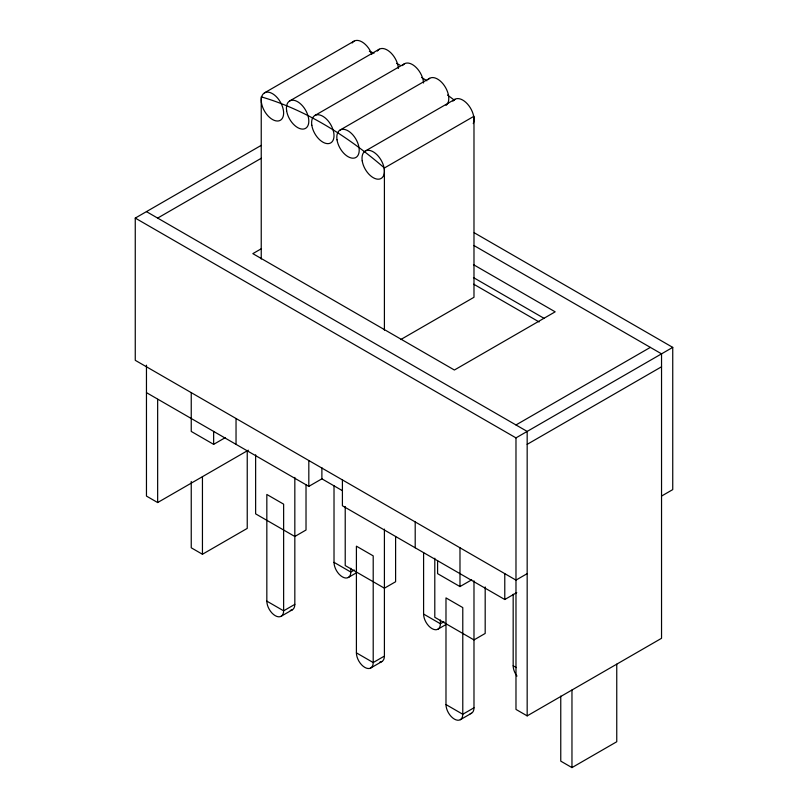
<?xml version="1.0" encoding="UTF-8"?>
<svg xmlns="http://www.w3.org/2000/svg" width="808" height="808" viewBox="0 0 808 808"><rect width="100%" height="100%" fill="white"/><g stroke="black" fill="none" stroke-linecap="round" stroke-linejoin="round"><path stroke-width="1.21" d="M264.509 92.849L354.096 41.137M289.708 100.929L379.285 49.217M527.17 573.65L515.979 580.114L135.259 360.317L135.259 218.089L261.166 145.4M314.898 115.473L404.485 63.761M157.651 218.089L261.439 158.166M340.097 130.027L429.674 78.305M365.287 151.035L454.874 99.313M261.236 259.025L261.236 96.869A359.106 207.333 60 0 1 384.406 167.983L473.983 116.261L473.983 297.283L400.788 339.542M261.499 248.642L252.833 253.641L454.389 370.014L555.167 311.827L473.458 264.65M191.243 392.637L191.243 431.432L213.645 444.36L225.371 437.582M146.46 365.176L146.46 496.082L157.651 502.546L248.329 450.187M146.46 392.637L308.818 486.376L321.887 478.831L342.471 490.719M191.243 481.477L191.243 547.794L202.444 554.258L247.238 528.402L247.238 450.824M515.979 424.957L650.349 347.379M135.259 218.089L515.979 437.886L672.741 347.379L672.741 489.608L661.54 496.072M527.17 444.349L661.54 366.781M294.829 477.397L294.829 604.364L283.628 610.828A11.878 6.858 60 0 1 275.225 615.676A11.878 6.858 60 0 1 266.832 601.132L266.832 494.456L283.628 504.162L283.628 610.828L266.832 601.132M354.308 570.024L350.813 572.044A11.878 6.858 60 0 1 342.41 576.892A11.878 6.858 60 0 1 334.017 562.338L334.017 485.79M281.164 616.262L292.365 609.798M348.349 577.478L356.5 572.771M437.593 560.722L437.593 573.65L459.984 586.578L471.721 579.811M384.406 529.119L384.406 656.086L373.205 662.55A11.878 6.858 60 0 1 364.812 667.398A11.878 6.858 60 0 1 356.409 652.854L356.409 546.178L373.205 555.874L373.205 662.55L356.409 652.854M443.895 621.736L440.39 623.756A11.878 6.858 60 0 1 431.997 628.604A11.878 6.858 60 0 1 423.594 614.06L423.594 552.571M370.751 667.984L381.942 661.52M437.936 629.2L446.077 624.493M342.41 479.912L342.41 505.768L504.778 599.516L516.756 592.597M473.983 580.841L473.983 707.798L462.782 714.262A11.878 6.858 60 0 1 454.389 719.11A11.878 6.858 60 0 1 445.986 704.566L445.986 597.9L462.782 607.596L462.782 714.262L445.986 704.566M460.328 719.706L471.529 713.242M515.979 437.886L515.979 709.414L527.17 715.878L661.54 638.3L661.54 353.843L473.912 245.521M560.762 696.072L560.762 761.136L571.963 767.6L616.756 741.744L616.756 664.166M474.205 232.754L672.741 347.379M473.458 277.578L544.269 318.463M473.73 284.204L539.118 321.958M146.46 211.625L527.17 431.421L527.17 715.878M334.017 562.338L350.813 572.044L350.813 568.276M423.594 614.06L440.39 623.756L440.39 619.989M513.171 594.244L513.171 665.782L516.322 667.6M571.963 690.022L571.963 767.6M504.778 573.65L504.778 599.516M485.184 586.941L485.184 633.452L473.983 639.916L434.795 617.292L434.795 558.207M459.984 547.794L459.984 586.578M415.201 521.938L415.201 547.794M395.607 536.482L395.607 581.74L384.406 588.204L345.218 565.57L345.218 506.495M384.406 167.983L384.406 330.139M321.887 467.751L321.887 478.831M308.818 460.52L308.818 486.376M306.02 484.76L306.02 530.018L294.829 536.482L255.631 513.858L255.631 454.773M236.037 418.494L236.037 444.36M213.645 431.432L213.645 444.36M202.444 476.68L202.444 554.258M157.651 399.334L157.651 502.546M428.169 79.588A15.837 9.141 60 0 1 444.299 85.547A15.837 9.141 60 0 1 446.056 105.373M377.376 51.055A15.837 9.141 60 0 1 389.587 51.672A15.837 9.141 60 0 1 398.374 68.458M352.177 42.975A15.837 9.141 60 0 1 362.014 41.915A15.837 9.141 60 0 1 371.842 54.328M452.955 101.162A15.837 9.141 60 0 1 467.438 103.959A15.837 9.141 60 0 1 473.276 123.604M402.566 65.6A15.837 9.141 60 0 1 414.777 66.216A15.837 9.141 60 0 1 423.564 83.002M369.367 51.348A359.106 207.333 60 0 1 374.043 53.166M396.576 63.388A359.106 207.333 60 0 1 399.96 65.125M421.594 77.457A359.106 207.333 60 0 1 426.907 80.8M447.541 95.061A359.106 207.333 60 0 1 454.5 100.313M294.829 604.364A11.878 6.858 60 0 1 290.284 610.353M384.406 656.086A11.878 6.858 60 0 1 379.861 662.075M473.983 707.798A11.878 6.858 60 0 1 470.185 713.727M516.979 676.094A11.878 6.858 60 0 1 513.171 665.782M337.017 139.834A15.837 9.141 60 0 0 355.348 157.742A15.837 9.141 60 0 0 351.672 133.633A15.837 9.141 60 0 0 337.017 139.834M286.628 110.747A15.837 9.141 60 0 0 304.959 128.654A15.837 9.141 60 0 0 301.283 104.545A15.837 9.141 60 0 0 286.628 110.747M261.439 102.667A15.837 9.141 60 0 0 279.76 120.574A15.837 9.141 60 0 0 276.094 96.465A15.837 9.141 60 0 0 261.439 102.667M362.216 160.853A15.837 9.141 60 0 0 380.538 178.75A15.837 9.141 60 0 0 376.871 154.641A15.837 9.141 60 0 0 362.216 160.853M311.827 125.29A15.837 9.141 60 0 0 330.149 143.198A15.837 9.141 60 0 0 326.483 119.089A15.837 9.141 60 0 0 311.827 125.29"/></g></svg>
